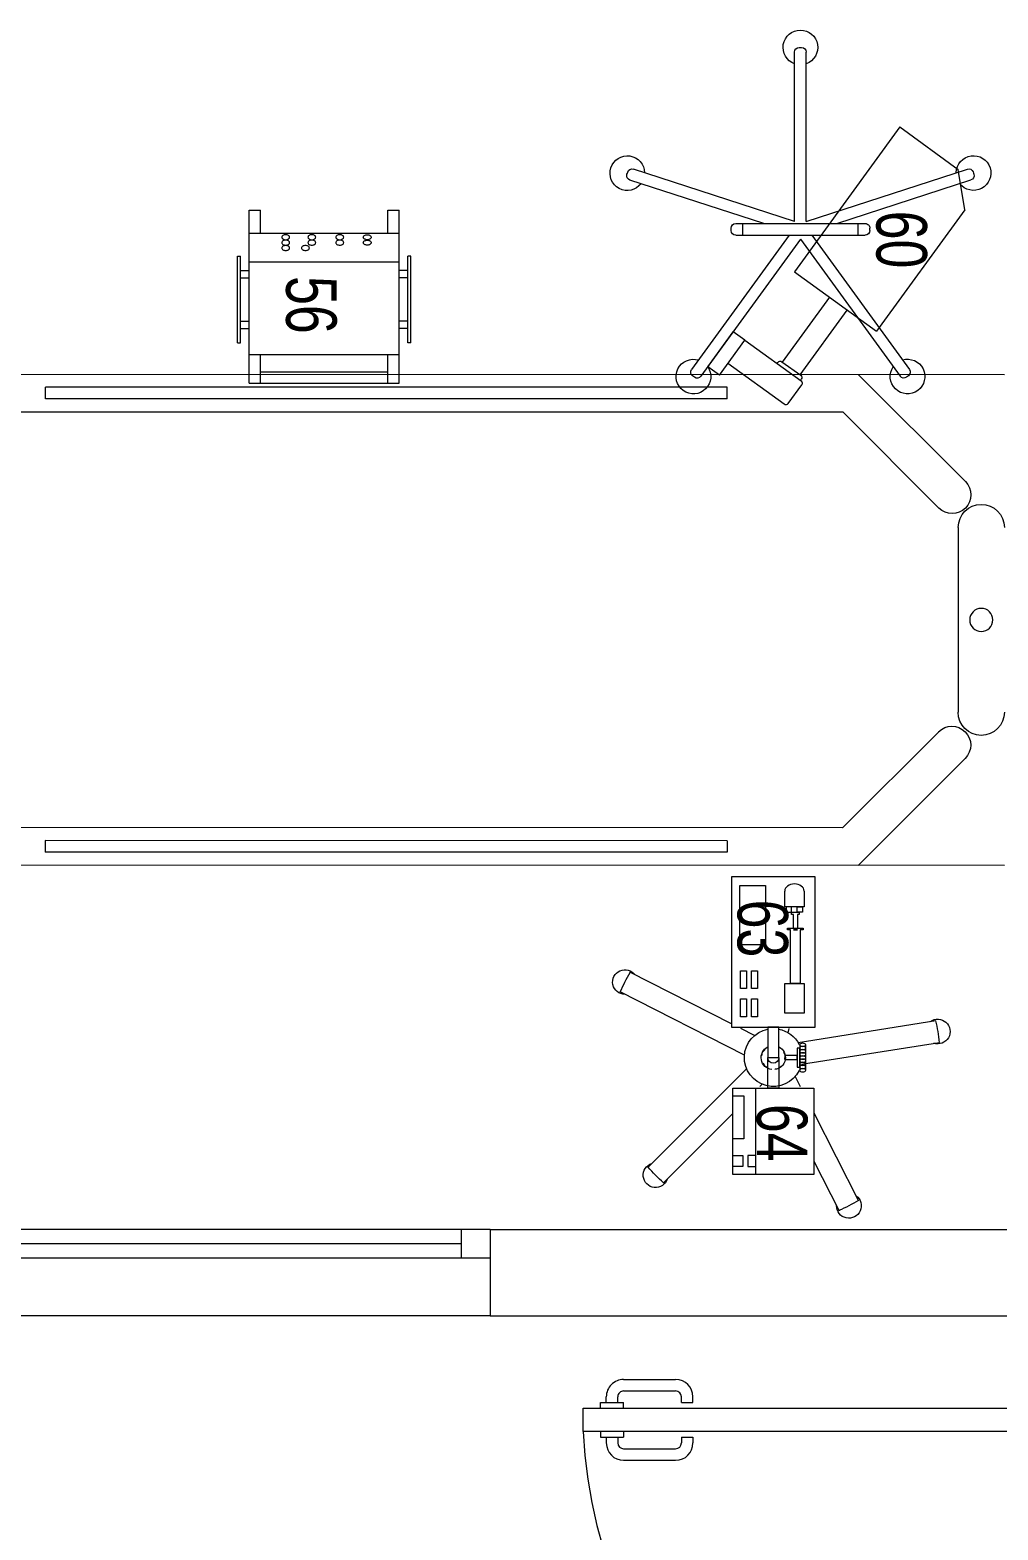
# Model space of a CAD drawing. Header units: metres. Extents: x -18745 to 220762, y -1579758 to -1356048.
# Drawn here: x 104404 to 106079, y -1465275 to -1462678 of the extents above; entities that cross this region are included whole.
import ezdxf

# ---------------------------------------------------------------- set-up
doc = ezdxf.new("R2010")
doc.units = ezdxf.units.M
doc.layers.get('0').update_dxf_attribs({"lineweight": 0})
for name, color, linetype, lineweight in [('A-100 - Copy$0$Aluminum', 8, 'Continuous', 0), ('A-100 - Copy$0$Medical Equipment and Furniture', 8, 'Continuous', 0), ('A-100 - Copy$0$Medical Equipment and Furniture1', 8, 'Continuous', 5), ('A-100 - Copy$0$Medical Equipment and Furniture2', 8, 'Continuous', 13), ('A-100 - Copy$0$Walls', 8, 'Continuous', 0), ('A-100 - Copy$0$Wooden Joinery', 8, 'Continuous', 0)]:
    doc.layers.add(name, color=color, linetype=linetype, lineweight=lineweight)
doc.styles.add('A-100 - Copy$0$X3G_ENTITY_257CFD', font='swisscl.ttf', dxfattribs={"height": 200})

# ---------------------------------------------------------------- blocks, each defined once
blk = doc.blocks.new('A-100 - Copy$0$HF12177-P')
for p, q in [((0, 0), (-0.1724, 0.2372)), ((0, 0), (0.1724, 0.2372)), ((-0.0196, -0.007), (-0.1885, 0.2255)), ((0.0196, -0.007), (0.1885, 0.2255)), ((-0.12, -0.015), (-0.12, -0.019)), ((-0.112, -0.007), (0.112, -0.007)), ((-0.1, -0.007), (-0.1, -0.027)), ((0.1, -0.007), (0.1, -0.027)), ((0.12, -0.015), (0.12, -0.019)), ((-0.0631, -0.027), (-0.2951, -0.1024)), ((-0.01, -0.0308), (-0.2889, -0.1214)), ((-0.112, -0.027), (0.112, -0.027)), ((-0.01, -0.0308), (-0.01, -0.324)), ((0.01, -0.0308), (0.01, -0.324)), ((0.01, -0.0308), (0.2889, -0.1214)), ((0.0631, -0.027), (0.2951, -0.1024))]:
    blk.add_line(p, q)
for centre, radius, start, end in [((-0.1852, 0.2378), 0.03, 325.4712, 286.5288), ((0.1852, 0.2378), 0.03, 253.4712, 214.5288), ((-0.1821, 0.2302), 0.008, 126.3733, 216), ((0, -0.017), 0.315, 125.6267, 126.3733), ((-0.1788, 0.2325), 0.008, 36, 125.6267), ((0.1788, 0.2325), 0.008, 54.3733, 144), ((0, -0.017), 0.315, 53.6267, 54.3733), ((0.1821, 0.2302), 0.008, 324, 53.6267), ((-0.112, -0.015), 0.008, 90, 180), ((-0.112, -0.019), 0.008, 180, 270), ((0.112, -0.015), 0.008, 0, 90), ((0.112, -0.019), 0.008, 270, 0), ((-0.2996, -0.1144), 0.03, 37.4712, 358.5288), ((-0.2926, -0.11), 0.008, 108, 197.6267), ((0.2996, -0.1144), 0.03, 181.4712, 142.5288), ((0.2926, -0.11), 0.008, 342.3733, 72), ((0, -0.017), 0.315, 197.6267, 198.3733), ((-0.2914, -0.1138), 0.008, 198.3733, 288), ((0.2914, -0.1138), 0.008, 252, 341.6267), ((0, -0.017), 0.315, 341.6267, 342.3733), ((0, -0.332), 0.03, 109.4712, 70.5288), ((-0.002, -0.324), 0.008, 180, 269.6267), ((0, -0.017), 0.315, 269.6267, 270.3733), ((0.002, -0.324), 0.008, 270.3733, 0)]:
    blk.add_arc(centre, radius, start, end)
blk = doc.blocks.new('A-100 - Copy$0$MONITOR ARM PLAN')
for p, q in [((0.025, -0.49375, 0), (0.025, -0.18375, 0)), ((0.025, -0.18375, 0), (0.2, -0.18375, 0)), ((0.2, -0.44375, 0), (0.2, -0.18375, 0)), ((0.2, -0.44375, 0), (0.15, -0.49375, 0)), ((0.025, -0.49375, 0), (0.15, -0.49375, 0))]:
    blk.add_line(p, q)
at = {"layer": 'A-100 - Copy$0$Medical Equipment and Furniture1'}
for p, q in [((0.025, 0.0375), (0, 0.0375)), ((0, 0.0375), (0, -0.0375)), ((0.025, 0.0375), (0.025, -0.0375)), ((0.145, 0.0125), (0.025, 0.0125)), ((0.15, 0.0075), (0.15, -0.0325)), ((0.025, -0.0375), (0, -0.0375)), ((0.025, -0.0375), (0.145, -0.0375)), ((0.09375, -0.0375), (0.09375, -0.04)), ((0.09875, -0.045), (0.13875, -0.045)), ((0.1, -0.045), (0.1, -0.18375)), ((0.1375, -0.045), (0.1375, -0.18375)), ((0.14375, -0.0375), (0.14375, -0.04))]:
    blk.add_line(p, q, dxfattribs=at)
for centre, start, end in [((0.145, 0.0075, 0), 0, 90), ((0.09875, -0.04), 180, 270), ((0.13875, -0.04), 270, 360), ((0.145, -0.0325), 270, 0)]:
    blk.add_arc(centre, 0.005, start, end, dxfattribs=at)
blk = doc.blocks.new('A-100 - Copy$0$HF16786E-P')
at = {"layer": 'A-100 - Copy$0$Medical Equipment and Furniture1'}
for p, q in [((0, 0.425), (-2.14, 0.425)), ((-0.2531, 0.425), (-0.0678, 0.2397)), ((-0.48, 0.4025), (-1.66, 0.4025)), ((-1.66, 0.3825), (-1.66, 0.4025)), ((-0.48, 0.3825), (-0.48, 0.4025)), ((-0.48, 0.3825), (-1.66, 0.3825)), ((-0.28, 0.36), (-1.86, 0.36)), ((-0.28, 0.36), (-0.1137, 0.1937)), ((-0.08, -0.16), (-0.08, 0.16)), ((-0.1136, -0.1936), (-0.28, -0.36)), ((-0.0676, -0.2396), (-0.2531, -0.425)), ((-1.86, -0.36), (-0.28, -0.36)), ((-0.48, -0.3825), (-1.66, -0.3825)), ((-1.66, -0.3825), (-1.66, -0.4025)), ((-0.48, -0.3825), (-0.48, -0.4025)), ((-0.48, -0.4025), (-1.66, -0.4025)), ((-2.14, -0.425), (0, -0.425))]:
    blk.add_line(p, q, dxfattribs=at)
for points in [[(-0.48, 0.3825), (-0.48, 0.3825), (-0.48, 0.3825), (-0.48, 0.3825), (-0.48, 0.3825), (-0.48, 0.3825), (-0.48, 0.3825), (-0.48, 0.3825), (-0.48, 0.3825), (-0.48, 0.3825), (-0.48, 0.3825), (-0.48, 0.3825), (-0.48, 0.3825), (-0.48, 0.3825), (-0.48, 0.3825), (-0.48, 0.3825), (-0.48, 0.3825), (-0.48, 0.3825), (-0.48, 0.3825), (-0.48, 0.3825), (-0.48, 0.3825), (-0.48, 0.3825), (-0.48, 0.3825), (-0.48, 0.3825), (-0.48, 0.3825), (-0.48, 0.3825), (-0.48, 0.3825), (-0.48, 0.3825), (-0.48, 0.3825), (-0.48, 0.3825), (-0.48, 0.3825), (-0.48, 0.3825), (-0.48, 0.3825), (-0.48, 0.3825), (-0.48, 0.3825), (-0.48, 0.3825), (-0.48, 0.3825), (-0.48, 0.3825), (-0.48, 0.3825), (-0.48, 0.3825), (-0.48, 0.3825), (-0.48, 0.3825), (-0.48, 0.3825), (-0.48, 0.3825), (-0.48, 0.3825), (-0.48, 0.3825), (-0.48, 0.3825), (-0.48, 0.3825), (-0.48, 0.3825), (-0.48, 0.3825), (-0.48, 0.3825), (-0.48, 0.3825), (-0.48, 0.3825), (-0.48, 0.3825), (-0.48, 0.3825), (-0.48, 0.3825), (-0.48, 0.3825), (-0.48, 0.3825), (-0.48, 0.3825), (-0.48, 0.3825), (-0.48, 0.3825), (-0.48, 0.3825), (-0.48, 0.3825), (-0.48, 0.3825), (-0.48, 0.3825), (-0.48, 0.3825), (-0.48, 0.3825), (-0.48, 0.3825), (-0.48, 0.3825), (-0.48, 0.3825), (-0.48, 0.3825), (-0.48, 0.3825), (-0.48, 0.3825), (-0.48, 0.3825), (-0.48, 0.3825), (-0.48, 0.3825), (-0.48, 0.3825), (-0.48, 0.3825), (-0.48, 0.3825), (-0.48, 0.3825), (-0.48, 0.3825), (-0.48, 0.3825), (-0.48, 0.3825), (-0.48, 0.3825), (-0.48, 0.3825), (-0.48, 0.3825), (-0.48, 0.3825), (-0.48, 0.3825), (-0.48, 0.3825), (-0.48, 0.3825), (-0.48, 0.3825), (-0.48, 0.3825), (-0.48, 0.3825), (-0.48, 0.3825), (-0.48, 0.3825), (-0.48, 0.3825), (-0.48, 0.3825), (-0.48, 0.3825), (-0.48, 0.3825), (-0.48, 0.3825), (-0.48, 0.3825), (-0.48, 0.3825), (-0.48, 0.3825), (-0.48, 0.3825), (-0.48, 0.3825), (-0.48, 0.3825), (-0.48, 0.3825), (-0.48, 0.3825), (-0.48, 0.3825), (-0.48, 0.3825), (-0.48, 0.3825), (-0.48, 0.3825), (-0.48, 0.3825), (-0.48, 0.3825), (-0.48, 0.3825), (-0.48, 0.3825), (-0.48, 0.3825), (-0.48, 0.3825), (-0.48, 0.3825), (-0.48, 0.3825), (-0.48, 0.3825), (-0.48, 0.3825), (-0.48, 0.3825), (-0.48, 0.3825), (-0.48, 0.3825), (-0.48, 0.3825), (-0.48, 0.3825), (-0.48, 0.3825), (-0.48, 0.3825), (-0.48, 0.3825), (-0.48, 0.3825), (-0.48, 0.3825), (-0.48, 0.3825), (-0.48, 0.3825), (-0.48, 0.3825), (-0.48, 0.3825), (-0.48, 0.3825), (-0.48, 0.3825), (-0.48, 0.3825), (-0.48, 0.3825), (-0.48, 0.3825), (-0.48, 0.3825), (-0.48, 0.3825), (-0.48, 0.3825), (-0.48, 0.3825), (-0.48, 0.3825), (-0.48, 0.3825), (-0.48, 0.3825), (-0.48, 0.3825), (-0.48, 0.3825), (-0.48, 0.3825), (-0.48, 0.3825), (-0.48, 0.3825), (-0.48, 0.3825), (-0.48, 0.3825), (-0.48, 0.3825), (-0.48, 0.3825), (-0.48, 0.3825), (-0.48, 0.3825), (-0.48, 0.3825), (-0.48, 0.3825), (-0.48, 0.3825), (-0.48, 0.3825), (-0.48, 0.3825), (-0.48, 0.3825), (-0.48, 0.3825), (-0.48, 0.3825), (-0.48, 0.3825), (-0.48, 0.3825), (-0.48, 0.3825), (-0.48, 0.3825), (-0.48, 0.3825), (-0.48, 0.3825), (-0.48, 0.3825), (-0.48, 0.3825), (-0.48, 0.3825), (-0.48, 0.3825), (-0.48, 0.3825), (-0.48, 0.3825), (-0.48, 0.3825), (-0.48, 0.3825), (-0.48, 0.3825), (-0.48, 0.3825), (-0.48, 0.3825), (-0.48, 0.3825), (-0.48, 0.3825), (-0.48, 0.3825), (-0.48, 0.3825), (-0.48, 0.3825), (-0.48, 0.3825), (-0.48, 0.3825), (-0.48, 0.3825), (-0.48, 0.3825), (-0.48, 0.3825), (-0.48, 0.3825), (-0.48, 0.3825), (-0.48, 0.3825), (-0.48, 0.3825), (-0.48, 0.3825), (-0.48, 0.3825), (-0.48, 0.3825), (-0.48, 0.3825), (-0.48, 0.3825), (-0.48, 0.3825), (-0.48, 0.3825), (-0.48, 0.3825), (-0.48, 0.3825), (-0.48, 0.3825), (-0.48, 0.3825), (-0.48, 0.3825), (-0.48, 0.3825), (-0.48, 0.3825), (-0.48, 0.3825), (-0.48, 0.3825), (-0.48, 0.3825), (-0.48, 0.3825), (-0.48, 0.3825), (-0.48, 0.3825), (-0.48, 0.3825)], [(-0.48, 0.3825), (-0.48, 0.3825), (-0.48, 0.3825), (-0.48, 0.3825), (-0.48, 0.3825), (-0.48, 0.3825), (-0.48, 0.3825), (-0.48, 0.3825), (-0.48, 0.3825), (-0.48, 0.3825), (-0.48, 0.3825), (-0.48, 0.3825), (-0.48, 0.3825), (-0.48, 0.3825), (-0.48, 0.3825), (-0.48, 0.3825), (-0.48, 0.3825), (-0.48, 0.3825), (-0.48, 0.3825), (-0.48, 0.3825), (-0.48, 0.3825), (-0.48, 0.3825), (-0.48, 0.3825), (-0.48, 0.3825), (-0.48, 0.3825), (-0.48, 0.3825), (-0.48, 0.3825), (-0.48, 0.3825), (-0.48, 0.3825), (-0.48, 0.3825), (-0.48, 0.3825), (-0.48, 0.3825), (-0.48, 0.3825), (-0.48, 0.3825), (-0.48, 0.3825), (-0.48, 0.3825), (-0.48, 0.3825), (-0.48, 0.3825), (-0.48, 0.3825), (-0.48, 0.3825), (-0.48, 0.3825), (-0.48, 0.3825), (-0.48, 0.3825), (-0.48, 0.3825), (-0.48, 0.3825), (-0.48, 0.3825), (-0.48, 0.3825), (-0.48, 0.3825), (-0.48, 0.3825), (-0.48, 0.3825), (-0.48, 0.3825), (-0.48, 0.3825), (-0.48, 0.3825), (-0.48, 0.3825), (-0.48, 0.3825), (-0.48, 0.3825), (-0.48, 0.3825), (-0.48, 0.3825), (-0.48, 0.3825), (-0.48, 0.3825), (-0.48, 0.3825), (-0.48, 0.3825), (-0.48, 0.3825), (-0.48, 0.3825), (-0.48, 0.3825), (-0.48, 0.3825), (-0.48, 0.3825), (-0.48, 0.3825), (-0.48, 0.3825), (-0.48, 0.3825), (-0.48, 0.3825), (-0.48, 0.3825), (-0.48, 0.3825), (-0.48, 0.3825), (-0.48, 0.3825), (-0.48, 0.3825), (-0.48, 0.3825), (-0.48, 0.3825), (-0.48, 0.3825), (-0.48, 0.3825), (-0.48, 0.3825), (-0.48, 0.3825), (-0.48, 0.3825), (-0.48, 0.3825), (-0.48, 0.3825), (-0.48, 0.3825), (-0.48, 0.3825), (-0.48, 0.3825), (-0.48, 0.3825), (-0.48, 0.3825), (-0.48, 0.3825), (-0.48, 0.3825), (-0.48, 0.3825), (-0.48, 0.3825), (-0.48, 0.3825), (-0.48, 0.3825), (-0.48, 0.3825), (-0.48, 0.3825), (-0.48, 0.3825), (-0.48, 0.3825), (-0.48, 0.3825), (-0.48, 0.3825), (-0.48, 0.3825), (-0.48, 0.3825), (-0.48, 0.3825), (-0.48, 0.3825), (-0.48, 0.3825), (-0.48, 0.3825), (-0.48, 0.3825), (-0.48, 0.3825), (-0.48, 0.3825), (-0.48, 0.3825), (-0.48, 0.3825), (-0.48, 0.3825), (-0.48, 0.3825), (-0.48, 0.3825), (-0.48, 0.3825), (-0.48, 0.3825), (-0.48, 0.3825), (-0.48, 0.3825), (-0.48, 0.3825), (-0.48, 0.3825), (-0.48, 0.3825), (-0.48, 0.3825), (-0.48, 0.3825), (-0.48, 0.3825), (-0.48, 0.3825), (-0.48, 0.3825), (-0.48, 0.3825), (-0.48, 0.3825), (-0.48, 0.3825), (-0.48, 0.3825), (-0.48, 0.3825), (-0.48, 0.3825), (-0.48, 0.3825), (-0.48, 0.3825), (-0.48, 0.3825), (-0.48, 0.3825), (-0.48, 0.3825), (-0.48, 0.3825), (-0.48, 0.3825), (-0.48, 0.3825), (-0.48, 0.3825), (-0.48, 0.3825), (-0.48, 0.3825), (-0.48, 0.3825), (-0.48, 0.3825), (-0.48, 0.3825), (-0.48, 0.3825), (-0.48, 0.3825), (-0.48, 0.3825), (-0.48, 0.3825), (-0.48, 0.3825), (-0.48, 0.3825), (-0.48, 0.3825), (-0.48, 0.3825), (-0.48, 0.3825), (-0.48, 0.3825), (-0.48, 0.3825), (-0.48, 0.3825), (-0.48, 0.3825), (-0.48, 0.3825), (-0.48, 0.3825), (-0.48, 0.3825), (-0.48, 0.3825), (-0.48, 0.3825), (-0.48, 0.3825), (-0.48, 0.3825), (-0.48, 0.3825), (-0.48, 0.3825), (-0.48, 0.3825), (-0.48, 0.3825), (-0.48, 0.3825), (-0.48, 0.3825), (-0.48, 0.3825), (-0.48, 0.3825), (-0.48, 0.3825), (-0.48, 0.3825), (-0.48, 0.3825), (-0.48, 0.3825), (-0.48, 0.3825), (-0.48, 0.3825), (-0.48, 0.3825), (-0.48, 0.3825), (-0.48, 0.3825), (-0.48, 0.3825), (-0.48, 0.3825), (-0.48, 0.3825), (-0.48, 0.3825), (-0.48, 0.3825), (-0.48, 0.3825), (-0.48, 0.3825), (-0.48, 0.3825), (-0.48, 0.3825), (-0.48, 0.3825), (-0.48, 0.3825), (-0.48, 0.3825), (-0.48, 0.3825), (-0.48, 0.3825), (-0.48, 0.3825), (-0.48, 0.3825), (-0.48, 0.3825), (-0.48, 0.3825), (-0.48, 0.3825), (-0.48, 0.3825), (-0.48, 0.3825), (-0.48, 0.3825), (-0.48, 0.3825), (-0.48, 0.3825), (-0.48, 0.3825), (-0.48, 0.3825), (-0.48, 0.3825), (-0.48, 0.3825), (-0.48, 0.3825)], [(-0.48, 0.3825), (-0.48, 0.3825), (-0.48, 0.3825), (-0.48, 0.3825), (-0.48, 0.3825), (-0.48, 0.3825), (-0.48, 0.3825), (-0.48, 0.3825), (-0.48, 0.3825), (-0.48, 0.3825), (-0.48, 0.3825), (-0.48, 0.3825), (-0.48, 0.3825), (-0.48, 0.3825), (-0.48, 0.3825), (-0.48, 0.3825), (-0.48, 0.3825), (-0.48, 0.3825), (-0.48, 0.3825), (-0.48, 0.3825), (-0.48, 0.3825), (-0.48, 0.3825), (-0.48, 0.3825), (-0.48, 0.3825), (-0.48, 0.3825), (-0.48, 0.3825), (-0.48, 0.3825), (-0.48, 0.3825), (-0.48, 0.3825), (-0.48, 0.3825), (-0.48, 0.3825), (-0.48, 0.3825), (-0.48, 0.3825), (-0.48, 0.3825), (-0.48, 0.3825), (-0.48, 0.3825), (-0.48, 0.3825), (-0.48, 0.3825), (-0.48, 0.3825), (-0.48, 0.3825), (-0.48, 0.3825), (-0.48, 0.3825), (-0.48, 0.3825), (-0.48, 0.3825), (-0.48, 0.3825), (-0.48, 0.3825), (-0.48, 0.3825), (-0.48, 0.3825), (-0.48, 0.3825), (-0.48, 0.3825), (-0.48, 0.3825), (-0.48, 0.3825), (-0.48, 0.3825), (-0.48, 0.3825), (-0.48, 0.3825), (-0.48, 0.3825), (-0.48, 0.3825), (-0.48, 0.3825), (-0.48, 0.3825), (-0.48, 0.3825), (-0.48, 0.3825), (-0.48, 0.3825), (-0.48, 0.3825), (-0.48, 0.3825), (-0.48, 0.3825), (-0.48, 0.3825), (-0.48, 0.3825), (-0.48, 0.3825), (-0.48, 0.3825), (-0.48, 0.3825), (-0.48, 0.3825), (-0.48, 0.3825), (-0.48, 0.3825), (-0.48, 0.3825), (-0.48, 0.3825), (-0.48, 0.3825), (-0.48, 0.3825), (-0.48, 0.3825), (-0.48, 0.3825), (-0.48, 0.3825), (-0.48, 0.3825), (-0.48, 0.3825), (-0.48, 0.3825), (-0.48, 0.3825), (-0.48, 0.3825), (-0.48, 0.3825), (-0.48, 0.3825), (-0.48, 0.3825), (-0.48, 0.3825), (-0.48, 0.3825), (-0.48, 0.3825), (-0.48, 0.3825), (-0.48, 0.3825), (-0.48, 0.3825), (-0.48, 0.3825), (-0.48, 0.3825), (-0.48, 0.3825), (-0.48, 0.3825), (-0.48, 0.3825), (-0.48, 0.3825), (-0.48, 0.3825), (-0.48, 0.3825), (-0.48, 0.3825), (-0.48, 0.3825), (-0.48, 0.3825), (-0.48, 0.3825), (-0.48, 0.3825), (-0.48, 0.3825), (-0.48, 0.3825), (-0.48, 0.3825), (-0.48, 0.3825), (-0.48, 0.3825), (-0.48, 0.3825), (-0.48, 0.3825), (-0.48, 0.3825), (-0.48, 0.3825), (-0.48, 0.3825), (-0.48, 0.3825), (-0.48, 0.3825), (-0.48, 0.3825), (-0.48, 0.3825), (-0.48, 0.3825), (-0.48, 0.3825), (-0.48, 0.3825), (-0.48, 0.3825), (-0.48, 0.3825), (-0.48, 0.3825), (-0.48, 0.3825), (-0.48, 0.3825), (-0.48, 0.3825), (-0.48, 0.3825), (-0.48, 0.3825), (-0.48, 0.3825), (-0.48, 0.3825), (-0.48, 0.3825), (-0.48, 0.3825), (-0.48, 0.3825), (-0.48, 0.3825), (-0.48, 0.3825), (-0.48, 0.3825), (-0.48, 0.3825), (-0.48, 0.3825), (-0.48, 0.3825), (-0.48, 0.3825), (-0.48, 0.3825), (-0.48, 0.3825), (-0.48, 0.3825), (-0.48, 0.3825), (-0.48, 0.3825), (-0.48, 0.3825), (-0.48, 0.3825), (-0.48, 0.3825), (-0.48, 0.3825), (-0.48, 0.3825), (-0.48, 0.3825), (-0.48, 0.3825), (-0.48, 0.3825), (-0.48, 0.3825), (-0.48, 0.3825), (-0.48, 0.3825), (-0.48, 0.3825), (-0.48, 0.3825), (-0.48, 0.3825), (-0.48, 0.3825), (-0.48, 0.3825), (-0.48, 0.3825), (-0.48, 0.3825), (-0.48, 0.3825), (-0.48, 0.3825), (-0.48, 0.3825), (-0.48, 0.3825), (-0.48, 0.3825), (-0.48, 0.3825), (-0.48, 0.3825), (-0.48, 0.3825), (-0.48, 0.3825), (-0.48, 0.3825), (-0.48, 0.3825), (-0.48, 0.3825), (-0.48, 0.3825), (-0.48, 0.3825), (-0.48, 0.3825), (-0.48, 0.3825), (-0.48, 0.3825), (-0.48, 0.3825), (-0.48, 0.3825), (-0.48, 0.3825), (-0.48, 0.3825), (-0.48, 0.3825), (-0.48, 0.3825), (-0.48, 0.3825), (-0.48, 0.3825), (-0.48, 0.3825), (-0.48, 0.3825), (-0.48, 0.3825), (-0.48, 0.3825), (-0.48, 0.3825), (-0.48, 0.3825), (-0.48, 0.3825), (-0.48, 0.3825), (-0.48, 0.3825), (-0.48, 0.3825), (-0.48, 0.3825), (-0.48, 0.3825), (-0.48, 0.3825), (-0.48, 0.3825), (-0.48, 0.3825), (-0.48, 0.3825), (-0.48, 0.3825), (-0.48, 0.3825), (-0.48, 0.3825), (-0.48, 0.3825), (-0.48, 0.3825), (-0.48, 0.3825), (-0.48, 0.3825), (-0.48, 0.3825), (-0.48, 0.3825), (-0.48, 0.3825), (-0.48, 0.3825), (-0.48, 0.3825), (-0.48, 0.3825), (-0.48, 0.3825), (-0.48, 0.3825), (-0.48, 0.3825), (-0.48, 0.3825), (-0.48, 0.3825), (-0.48, 0.3825), (-0.48, 0.3825), (-0.48, 0.3825), (-0.48, 0.3825), (-0.48, 0.3825), (-0.48, 0.3825), (-0.48, 0.3825), (-0.48, 0.3825), (-0.48, 0.3825), (-0.48, 0.3825), (-0.48, 0.3825), (-0.48, 0.3825), (-0.48, 0.3825), (-0.48, 0.3825), (-0.48, 0.3825), (-0.48, 0.3825), (-0.48, 0.3825), (-0.48, 0.3825), (-0.48, 0.3825), (-0.48, 0.3825), (-0.48, 0.3825), (-0.48, 0.3825), (-0.48, 0.3825), (-0.48, 0.3825), (-0.48, 0.3825), (-0.48, 0.3825), (-0.48, 0.3825), (-0.48, 0.3825), (-0.48, 0.3825), (-0.48, 0.3825), (-0.48, 0.3825), (-0.48, 0.3825), (-0.48, 0.3825), (-0.48, 0.3825), (-0.48, 0.3825), (-0.48, 0.3825), (-0.48, 0.3825), (-0.48, 0.3825), (-0.48, 0.3825), (-0.48, 0.3825), (-0.48, 0.3825), (-0.48, 0.3825), (-0.48, 0.3825), (-0.48, 0.3825), (-0.48, 0.3825), (-0.48, 0.3825), (-0.48, 0.3825), (-0.48, 0.3825), (-0.48, 0.3825), (-0.48, 0.3825), (-0.48, 0.3825)]]:
    blk.add_lwpolyline(points, close=True, dxfattribs=at)
for points in [[(-0.48, 0.3825), (-0.48, 0.3825), (-0.48, 0.3825), (-0.48, 0.3825), (-0.48, 0.3825), (-0.48, 0.3825), (-0.48, 0.3825), (-0.48, 0.3825)], [(-0.48, 0.3825), (-0.48, 0.3825), (-0.48, 0.3825), (-0.48, 0.3825), (-0.48, 0.3825), (-0.48, 0.3825), (-0.48, 0.3825), (-0.48, 0.3825), (-0.48, 0.3825), (-0.48, 0.3825), (-0.48, 0.3825), (-0.48, 0.3825), (-0.48, 0.3825), (-0.48, 0.3825), (-0.48, 0.3825), (-0.48, 0.3825), (-0.48, 0.3825), (-0.48, 0.3825), (-0.48, 0.3825), (-0.48, 0.3825), (-0.48, 0.3825), (-0.48, 0.3825), (-0.48, 0.3825), (-0.48, 0.3825), (-0.48, 0.3825), (-0.48, 0.3825), (-0.48, 0.3825), (-0.48, 0.3825), (-0.48, 0.3825), (-0.48, 0.3825), (-0.48, 0.3825), (-0.48, 0.3825), (-0.48, 0.3825), (-0.48, 0.3825), (-0.48, 0.3825), (-0.48, 0.3825), (-0.48, 0.3825), (-0.48, 0.3825), (-0.48, 0.3825), (-0.48, 0.3825), (-0.48, 0.3825), (-0.48, 0.3825), (-0.48, 0.3825), (-0.48, 0.3825), (-0.48, 0.3825), (-0.48, 0.3825), (-0.48, 0.3825), (-0.48, 0.3825), (-0.48, 0.3825), (-0.48, 0.3825), (-0.48, 0.3825), (-0.48, 0.3825), (-0.48, 0.3825), (-0.48, 0.3825), (-0.48, 0.3825), (-0.48, 0.3825), (-0.48, 0.3825), (-0.48, 0.3825), (-0.48, 0.3825), (-0.48, 0.3825), (-0.48, 0.3825), (-0.48, 0.3825), (-0.48, 0.3825), (-0.48, 0.3825), (-0.48, 0.3825), (-0.48, 0.3825), (-0.48, 0.3825), (-0.48, 0.3825), (-0.48, 0.3825), (-0.48, 0.3825), (-0.48, 0.3825), (-0.48, 0.3825), (-0.48, 0.3825), (-0.48, 0.3825), (-0.48, 0.3825), (-0.48, 0.3825), (-0.48, 0.3825), (-0.48, 0.3825), (-0.48, 0.3825), (-0.48, 0.3825), (-0.48, 0.3825), (-0.48, 0.3825), (-0.48, 0.3825), (-0.48, 0.3825), (-0.48, 0.3825), (-0.48, 0.3825), (-0.48, 0.3825), (-0.48, 0.3825), (-0.48, 0.3825), (-0.48, 0.3825), (-0.48, 0.3825), (-0.48, 0.3825), (-0.48, 0.3825), (-0.48, 0.3825), (-0.48, 0.3825), (-0.48, 0.3825), (-0.48, 0.3825), (-0.48, 0.3825), (-0.48, 0.3825), (-0.48, 0.3825), (-0.48, 0.3825), (-0.48, 0.3825), (-0.48, 0.3825), (-0.48, 0.3825), (-0.48, 0.3825), (-0.48, 0.3825), (-0.48, 0.3825), (-0.48, 0.3825), (-0.48, 0.3825), (-0.48, 0.3825), (-0.48, 0.3825)], [(-0.48, 0.3825), (-0.48, 0.3825), (-0.48, 0.3825), (-0.48, 0.3825), (-0.48, 0.3825), (-0.48, 0.3825), (-0.48, 0.3825), (-0.48, 0.3825), (-0.48, 0.3825), (-0.48, 0.3825), (-0.48, 0.3825), (-0.48, 0.3825), (-0.48, 0.3825), (-0.48, 0.3825), (-0.48, 0.3825), (-0.48, 0.3825), (-0.48, 0.3825)], [(-0.48, 0.3825), (-0.48, 0.3825), (-0.48, 0.3825), (-0.48, 0.3825), (-0.48, 0.3825), (-0.48, 0.3825), (-0.48, 0.3825)], [(-0.48, 0.3825), (-0.48, 0.3825), (-0.48, 0.3825), (-0.48, 0.3825), (-0.48, 0.3825), (-0.48, 0.3825), (-0.48, 0.3825), (-0.48, 0.3825), (-0.48, 0.3825), (-0.48, 0.3825), (-0.48, 0.3825), (-0.48, 0.3825)], [(-0.48, 0.3825), (-0.48, 0.3825), (-0.48, 0.3825), (-0.48, 0.3825), (-0.48, 0.3825), (-0.48, 0.3825), (-0.48, 0.3825), (-0.48, 0.3825), (-0.48, 0.3825), (-0.48, 0.3825), (-0.48, 0.3825), (-0.48, 0.3825), (-0.48, 0.3825), (-0.48, 0.3825), (-0.48, 0.3825), (-0.48, 0.3825), (-0.48, 0.3825), (-0.48, 0.3825), (-0.48, 0.3825), (-0.48, 0.3825), (-0.48, 0.3825), (-0.48, 0.3825), (-0.48, 0.3825), (-0.48, 0.3825), (-0.48, 0.3825), (-0.48, 0.3825), (-0.48, 0.3825), (-0.48, 0.3825), (-0.48, 0.3825), (-0.48, 0.3825), (-0.48, 0.3825), (-0.48, 0.3825), (-0.48, 0.3825), (-0.48, 0.3825), (-0.48, 0.3825), (-0.48, 0.3825), (-0.48, 0.3825), (-0.48, 0.3825), (-0.48, 0.3825), (-0.48, 0.3825), (-0.48, 0.3825), (-0.48, 0.3825), (-0.48, 0.3825), (-0.48, 0.3825), (-0.48, 0.3825), (-0.48, 0.3825), (-0.48, 0.3825), (-0.48, 0.3825), (-0.48, 0.3825), (-0.48, 0.3825), (-0.48, 0.3825), (-0.48, 0.3825), (-0.48, 0.3825), (-0.48, 0.3825), (-0.48, 0.3825), (-0.48, 0.3825), (-0.48, 0.3825), (-0.48, 0.3825), (-0.48, 0.3825), (-0.48, 0.3825), (-0.48, 0.3825), (-0.48, 0.3825), (-0.48, 0.3825), (-0.48, 0.3825), (-0.48, 0.3825), (-0.48, 0.3825), (-0.48, 0.3825), (-0.48, 0.3825), (-0.48, 0.3825), (-0.48, 0.3825), (-0.48, 0.3825), (-0.48, 0.3825), (-0.48, 0.3825), (-0.48, 0.3825), (-0.48, 0.3825), (-0.48, 0.3825), (-0.48, 0.3825), (-0.48, 0.3825), (-0.48, 0.3825), (-0.48, 0.3825), (-0.48, 0.3825), (-0.48, 0.3825), (-0.48, 0.3825), (-0.48, 0.3825), (-0.48, 0.3825), (-0.48, 0.3825), (-0.48, 0.3825), (-0.48, 0.3825), (-0.48, 0.3825)], [(-0.48, 0.3825), (-0.48, 0.3825), (-0.48, 0.3825), (-0.48, 0.3825), (-0.48, 0.3825), (-0.48, 0.3825), (-0.48, 0.3825), (-0.48, 0.3825), (-0.48, 0.3825), (-0.48, 0.3825), (-0.48, 0.3825), (-0.48, 0.3825), (-0.48, 0.3825), (-0.48, 0.3825), (-0.48, 0.3825), (-0.48, 0.3825), (-0.48, 0.3825), (-0.48, 0.3825), (-0.48, 0.3825), (-0.48, 0.3825), (-0.48, 0.3825), (-0.48, 0.3825), (-0.48, 0.3825), (-0.48, 0.3825), (-0.48, 0.3825), (-0.48, 0.3825), (-0.48, 0.3825), (-0.48, 0.3825), (-0.48, 0.3825), (-0.48, 0.3825), (-0.48, 0.3825), (-0.48, 0.3825), (-0.48, 0.3825), (-0.48, 0.3825), (-0.48, 0.3825), (-0.48, 0.3825), (-0.48, 0.3825), (-0.48, 0.3825), (-0.48, 0.3825), (-0.48, 0.3825), (-0.48, 0.3825), (-0.48, 0.3825), (-0.48, 0.3825), (-0.48, 0.3825), (-0.48, 0.3825), (-0.48, 0.3825), (-0.48, 0.3825), (-0.48, 0.3825), (-0.48, 0.3825), (-0.48, 0.3825), (-0.48, 0.3825), (-0.48, 0.3825), (-0.48, 0.3825), (-0.48, 0.3825)], [(-0.48, 0.3825), (-0.48, 0.3825), (-0.48, 0.3825), (-0.48, 0.3825), (-0.48, 0.3825), (-0.48, 0.3825), (-0.48, 0.3825), (-0.48, 0.3825), (-0.48, 0.3825), (-0.48, 0.3825)], [(-0.48, 0.3825), (-0.48, 0.3825), (-0.48, 0.3825), (-0.48, 0.3825), (-0.48, 0.3825), (-0.48, 0.3825), (-0.48, 0.3825), (-0.48, 0.3825), (-0.48, 0.3825), (-0.48, 0.3825)], [(-0.48, 0.3825), (-0.48, 0.3825), (-0.48, 0.3825), (-0.48, 0.3825), (-0.48, 0.3825), (-0.48, 0.3825), (-0.48, 0.3825), (-0.48, 0.3825), (-0.48, 0.3825), (-0.48, 0.3825), (-0.48, 0.3825), (-0.48, 0.3825), (-0.48, 0.3825), (-0.48, 0.3825), (-0.48, 0.3825)], [(-0.48, 0.3825), (-0.48, 0.3825), (-0.48, 0.3825), (-0.48, 0.3825), (-0.48, 0.3825), (-0.48, 0.3825), (-0.48, 0.3825), (-0.48, 0.3825), (-0.48, 0.3825), (-0.48, 0.3825)], [(-0.48, 0.3825), (-0.48, 0.3825), (-0.48, 0.3825), (-0.48, 0.3825), (-0.48, 0.3825), (-0.48, 0.3825), (-0.48, 0.3825)], [(-0.48, 0.3825), (-0.48, 0.3825), (-0.48, 0.3825), (-0.48, 0.3825), (-0.48, 0.3825), (-0.48, 0.3825), (-0.48, 0.3825), (-0.48, 0.3825), (-0.48, 0.3825), (-0.48, 0.3825)], [(-0.48, 0.3825), (-0.48, 0.3825), (-0.48, 0.3825), (-0.48, 0.3825), (-0.48, 0.3825), (-0.48, 0.3825), (-0.48, 0.3825), (-0.48, 0.3825), (-0.48, 0.3825), (-0.48, 0.3825), (-0.48, 0.3825), (-0.48, 0.3825), (-0.48, 0.3825), (-0.48, 0.3825), (-0.48, 0.3825), (-0.48, 0.3825), (-0.48, 0.3825), (-0.48, 0.3825)], [(-0.48, 0.3825), (-0.48, 0.3825), (-0.48, 0.3825), (-0.48, 0.3825), (-0.48, 0.3825), (-0.48, 0.3825), (-0.48, 0.3825), (-0.48, 0.3825), (-0.48, 0.3825)]]:
    blk.add_lwpolyline(points, dxfattribs=at)
blk.add_circle((-0.04, 0), 0.02, dxfattribs=at)
for centre, radius, start, end in [((-0.0908, 0.2167), 0.0325, 225, 45), ((-0.04, 0.16), 0.04, 0, 180), ((-0.04, -0.16), 0.04, 180, 0), ((-0.0906, -0.2166), 0.0325, 315, 135)]:
    blk.add_arc(centre, radius, start, end, dxfattribs=at)
blk = doc.blocks.new('A-100 - Copy$0$Syringe')
at = {"layer": 'A-100 - Copy$0$Medical Equipment and Furniture2'}
for points in [[(42.9739, -11.5277), (42.7139, -11.5277), (42.7139, -11.3827), (42.9739, -11.3827), (42.9739, -11.5277)], [(42.7384, -11.5086), (42.7658, -11.5086), (42.7658, -11.475), (42.7384, -11.475)], [(42.779, -11.4899), (42.779, -11.487), (42.7748, -11.487), (42.7748, -11.5), (42.779, -11.5), (42.779, -11.497)], [(42.8023, -11.4899), (42.779, -11.4899)], [(42.779, -11.497), (42.8023, -11.497)], [(42.8055, -11.4851), (42.8055, -11.48), (42.8023, -11.48), (42.8023, -11.5069), (42.8055, -11.5069), (42.8055, -11.5019)], [(42.8055, -11.5019), (42.8984, -11.5019), (42.8984, -11.4851), (42.8055, -11.4851)], [(42.8055, -11.4899), (42.8055, -11.497)], [(42.8055, -11.497), (42.8055, -11.4899)], [(42.8055, -11.497), (42.8055, -11.4899)]]:
    blk.add_lwpolyline(points, dxfattribs=at)
for points in [[(42.8312, -11.3974), (42.7289, -11.3974), (42.7289, -11.4415), (42.8312, -11.4415)], [(42.9073, -11.3985), (42.8765, -11.3985), (42.8765, -11.4091), (42.9073, -11.4091)], [(42.956, -11.3985), (42.9252, -11.3985), (42.9252, -11.4091), (42.956, -11.4091)], [(42.9073, -11.4175), (42.8765, -11.4175), (42.8765, -11.4281), (42.9073, -11.4281)], [(42.956, -11.4175), (42.9252, -11.4175), (42.9252, -11.4281), (42.956, -11.4281)], [(42.7748, -11.487), (42.7658, -11.487), (42.7658, -11.4777), (42.7748, -11.4777)], [(42.9498, -11.475), (42.8984, -11.475), (42.8984, -11.5086), (42.9498, -11.5086)], [(42.7748, -11.4967), (42.7658, -11.4967), (42.7658, -11.5059), (42.7748, -11.5059)]]:
    blk.add_lwpolyline(points, close=True, dxfattribs=at)
at = {"layer": 'A-100 - Copy$0$Medical Equipment and Furniture2', "extrusion": (0, 0, -1)}
blk.add_ellipse((42.7384, -11.4918), major_axis=(0, 0.0168), ratio=0.733735, start_param=3.141593, end_param=6.283185, dxfattribs=at)
blk = doc.blocks.new('A-100 - Copy$0$Infusion')
at = {"layer": 'A-100 - Copy$0$Medical Equipment and Furniture2'}
for points in [[(43.0793, -11.3852), (43.0793, -11.5252), (43.2293, -11.5252), (43.2293, -11.3852), (43.0793, -11.3852)], [(43.1962, -11.4242), (43.1962, -11.4114), (43.215, -11.4114), (43.215, -11.4242)]]:
    blk.add_lwpolyline(points, dxfattribs=at)
for points in [[(43.0793, -11.3852), (43.0793, -11.4242), (43.2293, -11.4242), (43.2293, -11.3852)], [(43.0927, -11.3852), (43.0927, -11.404), (43.1673, -11.404), (43.1673, -11.3852)], [(43.1962, -11.3852), (43.1962, -11.4027), (43.215, -11.4027), (43.215, -11.3852)]]:
    blk.add_lwpolyline(points, close=True, dxfattribs=at)
blk = doc.blocks.new('A-100 - Copy$0$Infusion Syringe')
at = {"layer": 'A-100 - Copy$0$Medical Equipment and Furniture1'}
for p, q in [((43.0225, -11.4053), (42.9127, -11.1899)), ((42.9683, -11.3827), (42.8788, -11.2071)), ((43.0459, -11.409), (43.2169, -11.238)), ((43.1234, -11.3852), (43.2437, -11.2649)), ((42.9886, -11.4225), (42.9765, -11.3988)), ((42.9753, -11.4431), (42.9739, -11.4433)), ((43.0124, -11.4411), (43.017, -11.4365)), ((43.0234, -11.4354), (43.017, -11.4365)), ((43.0357, -11.4374), (43.0414, -11.4403)), ((43.0444, -11.4461), (43.0414, -11.4403)), ((43.0728, -11.4359), (43.0766, -11.432)), ((43.0175, -11.473), (43.0233, -11.476)), ((43.0297, -11.4749), (43.0233, -11.476)), ((43.0407, -11.4693), (43.0453, -11.4647)), ((43.0463, -11.4583), (43.0453, -11.4647)), ((43.0791, -11.4595), (43.0793, -11.4596)), ((43.0006, -11.498), (42.9627, -11.7368)), ((42.9838, -11.4812), (42.9765, -11.4824)), ((43.0592, -11.4932), (43.0766, -11.502)), ((43.0381, -11.5039), (43.0003, -11.7427)), ((43.1221, -11.5252), (43.2746, -11.6029)), ((43.2058, -11.5252), (43.2919, -11.5691))]:
    blk.add_line(p, q, dxfattribs=at)
for points in [[(43.0266, -11.4455), (43.0266, -11.4649), (42.9739, -11.4649), (42.9739, -11.4455)], [(43.0266, -11.4455), (43.0266, -11.4649), (43.0793, -11.4649), (43.0793, -11.4455)], [(43.043, -11.4963), (43.043, -11.5009), (43.0102, -11.5009), (43.0102, -11.4963)]]:
    blk.add_lwpolyline(points, close=True, dxfattribs=at)
for points in [[(43.0302, -11.4759), (43.0302, -11.4963), (43.0229, -11.4963), (43.0229, -11.4759)], [(43.0046, -11.5009), (43.0485, -11.5009)], [(43.0485, -11.5116), (43.0046, -11.5116)]]:
    blk.add_lwpolyline(points, dxfattribs=at)
for centre, radius, start, end in [((42.8958, -11.1985), 0.0214, 359.734, 234.266), ((43.0266, -11.4552), 0.2881, 113.2187, 120.7813), ((43.2303, -11.2515), 0.0214, 287.734, 162.266), ((43.0266, -11.4552), 0.2881, 41.2187, 48.7813), ((43.0266, -11.4552), 0.0501, 296.8163, 169.3714), ((43.0266, -11.4552), 0.021, 6.8276, 152.4616), ((43.0266, -11.4552), 0.00972, 270, 90), ((43.0266, -11.4552), 0.0501, 190.6286, 243.1837), ((43.0266, -11.4552), 0.021, 207.5384, 353.1724), ((43.2833, -11.586), 0.0214, 215.734, 90.266), ((43.0266, -11.4552), 0.2881, 329.2187, 336.7813), ((42.9815, -11.7398), 0.0214, 143.734, 18.266), ((43.0266, -11.4552), 0.2881, 257.2187, 264.7813)]:
    blk.add_arc(centre, radius, start, end, dxfattribs=at)
for centre in [(43.0046, -11.5062), (43.0101, -11.5062), (43.0156, -11.5062), (43.0211, -11.5062), (43.0266, -11.5062), (43.0321, -11.5062), (43.0375, -11.5062), (43.043, -11.5062), (43.0485, -11.5062)]:
    blk.add_ellipse(centre, major_axis=(0, -0.00537), ratio=0.510594, start_param=3.141593, end_param=9.424778, dxfattribs=at)
for name in ['A-100 - Copy$0$Syringe', 'A-100 - Copy$0$Infusion']:
    blk.add_blockref(name, (0, 0), dxfattribs=at)
blk = doc.blocks.new('A-100 - Copy$0$ME17423-P')
at = {"layer": 'A-100 - Copy$0$Medical Equipment and Furniture1'}
for p, q in [((0.26, 0), (0, 0)), ((0, 0), (0, -0.3)), ((0.02, 0), (0.02, -0.05)), ((0.24, 0), (0.24, -0.05)), ((0.26, 0), (0.26, -0.3)), ((0.24, -0.02), (0.02, -0.02)), ((0.26, -0.05), (0, -0.05)), ((-0.02, -0.07), (-0.02, -0.22)), ((-0.02, -0.07), (-0.015, -0.07)), ((-0.015, -0.07), (-0.015, -0.22)), ((0.275, -0.07), (0.275, -0.22)), ((0.28, -0.07), (0.275, -0.07)), ((0.28, -0.07), (0.28, -0.22)), ((-0.015, -0.095), (0, -0.095)), ((0.275, -0.095), (0.26, -0.095)), ((-0.015, -0.1075), (0, -0.1075)), ((0.275, -0.1075), (0.26, -0.1075)), ((-0.015, -0.1825), (0, -0.1825)), ((-0.015, -0.195), (0, -0.195)), ((0.275, -0.1825), (0.26, -0.1825)), ((0.275, -0.195), (0.26, -0.195)), ((-0.02, -0.22), (-0.015, -0.22)), ((0.26, -0.21), (0, -0.21)), ((0.28, -0.22), (0.275, -0.22)), ((0.26, -0.26), (0, -0.26)), ((0.02, -0.26), (0.02, -0.3)), ((0.24, -0.26), (0.24, -0.3)), ((0.02, -0.3), (0, -0.3)), ((0.26, -0.3), (0.24, -0.3))]:
    blk.add_line(p, q, dxfattribs=at)
for points in [[(0.0623, -0.2435, -0.14448), (0.0618, -0.2451, -0.107176), (0.0603, -0.2466, -0.077753), (0.0582, -0.2475, -0.064938), (0.0555, -0.2479, -0.064938), (0.0528, -0.2475, -0.077753), (0.0508, -0.2466, -0.107176), (0.0492, -0.2451, -0.14448), (0.0488, -0.2435, -0.14448), (0.0492, -0.242, -0.107176), (0.0508, -0.2405, -0.077753), (0.0528, -0.2396, -0.064938), (0.0555, -0.2392, -0.064938), (0.0582, -0.2396, -0.077753), (0.0603, -0.2405, -0.107176), (0.0618, -0.242, -0.14448)], [(0.0623, -0.2529, -0.14448), (0.0618, -0.2544, -0.107176), (0.0603, -0.2559, -0.077753), (0.0582, -0.2568, -0.064938), (0.0555, -0.2572, -0.064938), (0.0528, -0.2568, -0.077753), (0.0508, -0.2559, -0.107176), (0.0492, -0.2544, -0.14448), (0.0488, -0.2529, -0.14448), (0.0492, -0.2513, -0.107176), (0.0508, -0.2498, -0.077753), (0.0528, -0.2489, -0.064938), (0.0555, -0.2485, -0.064938), (0.0582, -0.2489, -0.077753), (0.0603, -0.2498, -0.107176), (0.0618, -0.2513, -0.14448)]]:
    blk.add_lwpolyline(points, format="xyb", close=True, dxfattribs=at)
for centre, radius, start, end in [((0.1585, -0.2342), 0.00284, 147.1153, 180), ((0.1604, -0.2354), 0.00507, 122.6457, 147.1153), ((0.1616, -0.2373), 0.00735, 104.8618, 122.6457), ((0.1624, -0.2404), 0.0105, 90, 104.8618), ((0.1624, -0.2404), 0.0105, 75.1382, 90), ((0.1632, -0.2373), 0.00735, 57.3543, 75.1382), ((0.1645, -0.2354), 0.00507, 32.8847, 57.3543), ((0.1663, -0.2342), 0.00284, 0, 32.8847), ((0.1927, -0.2342), 0.00284, 147.1153, 180), ((0.1945, -0.2354), 0.00507, 122.6457, 147.1153), ((0.1958, -0.2373), 0.00735, 104.8618, 122.6457), ((0.1966, -0.2404), 0.0105, 90, 104.8618), ((0.1966, -0.2404), 0.0105, 75.1382, 90), ((0.1974, -0.2373), 0.00735, 57.3543, 75.1382), ((0.1986, -0.2354), 0.00507, 32.8847, 57.3543), ((0.2005, -0.2342), 0.00284, 0, 32.8847), ((0.0991, -0.2435), 0.00284, 147.1153, 180), ((0.0991, -0.2435), 0.00284, 180, 212.8847), ((0.0991, -0.2529), 0.00284, 147.1153, 180), ((0.0991, -0.2529), 0.00284, 180, 212.8847), ((0.101, -0.2447), 0.00507, 122.6457, 147.1153), ((0.101, -0.2423), 0.00507, 212.8847, 237.3543), ((0.101, -0.2541), 0.00507, 122.6457, 147.1153), ((0.101, -0.2517), 0.00507, 212.8847, 237.3543), ((0.1022, -0.2467), 0.00735, 104.8618, 122.6457), ((0.1022, -0.2404), 0.00735, 237.3543, 255.1382), ((0.1022, -0.256), 0.00735, 104.8618, 122.6457), ((0.1022, -0.2497), 0.00735, 237.3543, 255.1382), ((0.103, -0.2497), 0.0105, 90, 104.8618), ((0.103, -0.2374), 0.0105, 255.1382, 270), ((0.103, -0.259), 0.0105, 90, 104.8618), ((0.103, -0.2467), 0.0105, 255.1382, 270), ((0.103, -0.2497), 0.0105, 75.1382, 90), ((0.103, -0.2374), 0.0105, 270, 284.8618), ((0.103, -0.259), 0.0105, 75.1382, 90), ((0.103, -0.2467), 0.0105, 270, 284.8618), ((0.1039, -0.2467), 0.00735, 57.3543, 75.1382), ((0.1039, -0.2404), 0.00735, 284.8618, 302.6457), ((0.1039, -0.256), 0.00735, 57.3543, 75.1382), ((0.1039, -0.2497), 0.00735, 284.8618, 302.6457), ((0.1051, -0.2447), 0.00507, 32.8847, 57.3543), ((0.1051, -0.2423), 0.00507, 302.6457, 327.1153), ((0.1051, -0.2541), 0.00507, 32.8847, 57.3543), ((0.1051, -0.2517), 0.00507, 302.6457, 327.1153), ((0.107, -0.2435), 0.00284, 0, 32.8847), ((0.107, -0.2435), 0.00284, 327.1153, 360), ((0.107, -0.2529), 0.00284, 0, 32.8847), ((0.107, -0.2529), 0.00284, 327.1153, 360), ((0.1475, -0.2435), 0.00284, 147.1153, 180), ((0.1475, -0.2435), 0.00284, 180, 212.8847), ((0.1475, -0.2529), 0.00284, 147.1153, 180), ((0.1475, -0.2529), 0.00284, 180, 212.8847), ((0.1494, -0.2447), 0.00507, 122.6457, 147.1153), ((0.1494, -0.2423), 0.00507, 212.8847, 237.3543), ((0.1494, -0.2541), 0.00507, 122.6457, 147.1153), ((0.1494, -0.2517), 0.00507, 212.8847, 237.3543), ((0.1506, -0.2467), 0.00735, 104.8618, 122.6457), ((0.1506, -0.2404), 0.00735, 237.3543, 255.1382), ((0.1506, -0.256), 0.00735, 104.8618, 122.6457), ((0.1506, -0.2497), 0.00735, 237.3543, 255.1382), ((0.1514, -0.2497), 0.0105, 90, 104.8618), ((0.1514, -0.2374), 0.0105, 255.1382, 270), ((0.1514, -0.259), 0.0105, 90, 104.8618), ((0.1514, -0.2467), 0.0105, 255.1382, 270), ((0.1514, -0.2497), 0.0105, 75.1382, 90), ((0.1514, -0.2374), 0.0105, 270, 284.8618), ((0.1514, -0.259), 0.0105, 75.1382, 90), ((0.1514, -0.2467), 0.0105, 270, 284.8618), ((0.1522, -0.2467), 0.00735, 57.3543, 75.1382), ((0.1522, -0.2404), 0.00735, 284.8618, 302.6457), ((0.1522, -0.256), 0.00735, 57.3543, 75.1382), ((0.1522, -0.2497), 0.00735, 284.8618, 302.6457), ((0.1585, -0.2342), 0.00284, 180, 212.8847), ((0.1604, -0.233), 0.00507, 212.8847, 237.3543), ((0.1534, -0.2447), 0.00507, 32.8847, 57.3543), ((0.1534, -0.2423), 0.00507, 302.6457, 327.1153), ((0.1534, -0.2541), 0.00507, 32.8847, 57.3543), ((0.1534, -0.2517), 0.00507, 302.6457, 327.1153), ((0.1616, -0.2311), 0.00735, 237.3543, 255.1382), ((0.1553, -0.2435), 0.00284, 0, 32.8847), ((0.1553, -0.2435), 0.00284, 327.1153, 360), ((0.1553, -0.2529), 0.00284, 0, 32.8847), ((0.1553, -0.2529), 0.00284, 327.1153, 360), ((0.1624, -0.228), 0.0105, 255.1382, 270), ((0.1624, -0.228), 0.0105, 270, 284.8618), ((0.1632, -0.2311), 0.00735, 284.8618, 302.6457), ((0.1645, -0.233), 0.00507, 302.6457, 327.1153), ((0.1663, -0.2342), 0.00284, 327.1153, 0), ((0.1927, -0.2342), 0.00284, 180, 212.8847), ((0.1927, -0.2435), 0.00284, 147.1153, 180), ((0.1927, -0.2435), 0.00284, 180, 212.8847), ((0.1927, -0.2529), 0.00284, 147.1153, 180), ((0.1927, -0.2529), 0.00284, 180, 212.8847), ((0.1945, -0.233), 0.00507, 212.8847, 237.3543), ((0.1945, -0.2447), 0.00507, 122.6457, 147.1153), ((0.1945, -0.2423), 0.00507, 212.8847, 237.3543), ((0.1945, -0.2541), 0.00507, 122.6457, 147.1153), ((0.1945, -0.2517), 0.00507, 212.8847, 237.3543), ((0.1958, -0.2311), 0.00735, 237.3543, 255.1382), ((0.1958, -0.2467), 0.00735, 104.8618, 122.6457), ((0.1958, -0.2404), 0.00735, 237.3543, 255.1382), ((0.1958, -0.256), 0.00735, 104.8618, 122.6457), ((0.1958, -0.2497), 0.00735, 237.3543, 255.1382), ((0.1966, -0.228), 0.0105, 255.1382, 270), ((0.1966, -0.2497), 0.0105, 90, 104.8618), ((0.1966, -0.2374), 0.0105, 255.1382, 270), ((0.1966, -0.259), 0.0105, 90, 104.8618), ((0.1966, -0.2467), 0.0105, 255.1382, 270), ((0.1966, -0.228), 0.0105, 270, 284.8618), ((0.1966, -0.2497), 0.0105, 75.1382, 90), ((0.1966, -0.2374), 0.0105, 270, 284.8618), ((0.1966, -0.259), 0.0105, 75.1382, 90), ((0.1966, -0.2467), 0.0105, 270, 284.8618), ((0.1974, -0.2311), 0.00735, 284.8618, 302.6457), ((0.1974, -0.2467), 0.00735, 57.3543, 75.1382), ((0.1974, -0.2404), 0.00735, 284.8618, 302.6457), ((0.1974, -0.256), 0.00735, 57.3543, 75.1382), ((0.1974, -0.2497), 0.00735, 284.8618, 302.6457), ((0.1986, -0.233), 0.00507, 302.6457, 327.1153), ((0.1986, -0.2447), 0.00507, 32.8847, 57.3543), ((0.1986, -0.2423), 0.00507, 302.6457, 327.1153), ((0.1986, -0.2541), 0.00507, 32.8847, 57.3543), ((0.1986, -0.2517), 0.00507, 302.6457, 327.1153), ((0.2005, -0.2342), 0.00284, 327.1153, 360), ((0.2005, -0.2435), 0.00284, 0, 32.8847), ((0.2005, -0.2435), 0.00284, 327.1153, 360), ((0.2005, -0.2529), 0.00284, 0, 32.8847), ((0.2005, -0.2529), 0.00284, 327.1153, 360)]:
    blk.add_arc(centre, radius, start, end, dxfattribs=at)
blk = doc.blocks.new('A-100 - Copy$0$A$C009F45C9')
at = {"layer": 'A-100 - Copy$0$Wooden Joinery'}
for p, q in [((844, -1650), (754, -1650)), ((724, -1690), (724, -1680)), ((744, -1690), (744, -1680)), ((844, -1670), (754, -1670)), ((854, -1690), (854, -1680)), ((874, -1690), (874, -1680)), ((744, -1690), (724, -1690)), ((884, -1690), (844, -1690)), ((844, -1700), (844, -1690)), ((884, -1700), (884, -1690)), ((724, -1750), (724, -1760)), ((744, -1750), (724, -1750)), ((744, -1750), (744, -1760)), ((844, -1740), (844, -1750)), ((884, -1750), (844, -1750)), ((854, -1750), (854, -1760)), ((874, -1750), (874, -1760)), ((884, -1740), (884, -1750)), ((844, -1770), (754, -1770)), ((844, -1790), (754, -1790))]:
    blk.add_line(p, q, dxfattribs=at)
for points in [[(-75, -60), (-85, -60), (-95, 10), (-75, 10)], [(75, -50), (85, -50), (95, 20), (75, 20)], [(75, -100), (914, -100), (914, -60), (75, -60)], [(75, -1700), (914, -1700), (914, -1740), (75, -1740)], [(75, -1700), (914, -1700), (914, -1740), (75, -1740)], [(-75, -1740), (-85, -1740), (-95, -1810), (-75, -1810)], [(75, -1750), (85, -1750), (95, -1820), (75, -1820)]]:
    blk.add_lwpolyline(points, close=True, dxfattribs=at)
for points in [[(75, -25), (-75, -25), (-75, 0), (75, 0), (75, -25)], [(75, -25), (75, -60), (35, -60), (35, -70), (-75, -70), (-75, -25), (75, -25)], [(75, -1775), (75, -1740), (35, -1740), (35, -1730), (-75, -1730), (-75, -1775), (75, -1775)], [(75, -1775), (-75, -1775), (-75, -1800), (75, -1800), (75, -1775)]]:
    blk.add_lwpolyline(points, dxfattribs=at)
for centre, radius, start, end in [((75, -60), 840, 270, 357.2706), ((75, -1740), 840, 2.7294, 90), ((754, -1680), 30, 90, 180), ((844, -1680), 30, 0, 90), ((754, -1680), 10, 90, 180), ((844, -1680), 10, 0, 90), ((754, -1760), 30, 180, 270), ((754, -1760), 10, 180, 270), ((844, -1760), 10, 270, 0), ((844, -1760), 30, 270, 0)]:
    blk.add_arc(centre, radius, start, end, dxfattribs=at)
blk = doc.blocks.new('A-100 - Copy')
at = {"layer": 'A-100 - Copy$0$Aluminum'}
for p, q in [((105200.3, -1464754.7, 2.4), (103400.3, -1464754.7, 2.4)), ((105150.3, -1464754.7, 2.4), (105150.3, -1464804.7, 2.4)), ((105150.3, -1464779.7, 2.4), (103450.3, -1464779.7, 2.4)), ((105200.3, -1464804.7, 2.4), (103400.3, -1464804.7, 2.4)), ((105200.3, -1464904.5, 2.4), (103400.3, -1464904.5, 2.4))]:
    blk.add_line(p, q, dxfattribs=at)
at = {"layer": 'A-100 - Copy$0$Walls'}
for p, q in [((105200.3, -1464754.7, 2.4), (106200.3, -1464754.7, 2.4)), ((105200.3, -1464754.7, 2.4), (105200.3, -1464904.5, 2.4)), ((105200.3, -1464904.5, 2.4), (106200.3, -1464904.5, 2.4))]:
    blk.add_line(p, q, dxfattribs=at)
at = {"layer": 'A-100 - Copy$0$Medical Equipment and Furniture', "extrusion": (1.39405e-12, 1.92689e-13, -1), "xscale": 1000.000000000001, "yscale": 1000.000000000001, "zscale": -1000, "rotation": 179.9850316752829}
blk.add_blockref('A-100 - Copy$0$HF12177-P', (-105737.3, -1463040.5, -2.4), dxfattribs=at)
at = {"layer": 'A-100 - Copy$0$Medical Equipment and Furniture'}
for name, p, xscale, yscale, zscale, rotation in [('A-100 - Copy$0$MONITOR ARM PLAN', (105599, -1463231, 2.4), -999.9999999999982, 999.9999999999982, 1000, 144.0149683247205), ('A-100 - Copy$0$ME17423-P', (105043, -1463290, 2.4), 1000.000000000002, 1000.000000000002, 1000.000000000002, 179.9997708608138), ('A-100 - Copy$0$HF16786E-P', (106090.3, -1463699.6, 2.4), -1000.000000000001, 1000.000000000001, 1000, 179.9850063405835), ('A-100 - Copy$0$Infusion Syringe', (94235.1, -1421430.7, 2.4), -1000.000000000003, 1000.000000000003, 1000, 90)]:
    blk.add_blockref(name, p, dxfattribs=dict(at, xscale=xscale, yscale=yscale, zscale=zscale, rotation=rotation))
at = {"layer": 'A-100 - Copy$0$Wooden Joinery', "rotation": 179.9999999999999}
blk.add_blockref('A-100 - Copy$0$A$C009F45C9', (106275.3, -1466804.5, 2.4), dxfattribs=at)
at = {"layer": 'A-100 - Copy$0$Medical Equipment and Furniture', "char_height": 87.47, "attachment_point": 8, "rotation": 270, "style": 'A-100 - Copy$0$X3G_ENTITY_257CFD'}
for s, insert in [('60', (105867.5, -1463041.1, 2.4)), ('56', (104845.9, -1463154.3, 2.4)), ('63', (105627.2, -1464233.8, 2.4)), ('64', (105660.6, -1464587.4, 2.4))]:
    blk.add_mtext(s, dxfattribs=dict(at, insert=insert))

msp = doc.modelspace()

# ---------------------------------------------------------------- block references
msp.add_blockref('A-100 - Copy', (0, 0))

doc.saveas('drawing.dxf')
